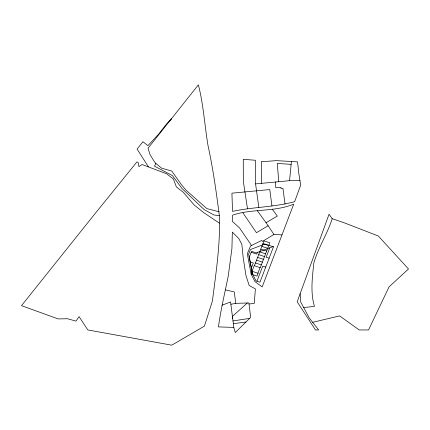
<?xml version="1.0" encoding="UTF-8"?>
<svg xmlns="http://www.w3.org/2000/svg" width="430" height="430" viewBox="0 0 430 430"><rect width="100%" height="100%" fill="white"/><g stroke="black" fill="none" stroke-linecap="round" stroke-linejoin="round"><path stroke-width="0.64" d="M258.855 207.486L255.576 183.911L289.562 180.675L291.411 161.481L297.555 161.9L298.802 173.462L300.71 185.083L294.641 201.675C274.361 207.26 253.033 206.916 232.523 211.372L231.926 193.177L269.76 189.56L271.943 205.905M233.796 327.397L218.451 326.908C220.762 309.664 224.906 292.755 228.292 275.775L231.921 248.486L232.334 232.114L238.736 238.446L241.837 244.321L243.246 258.107L245.998 275.705L249.185 285.488L255.388 288.89L254.27 303.44L249.024 303.988L248.879 302.951L235.769 303.338L230.878 304.289L233.796 327.397L235.269 332.557L250.271 317.759L250.615 316.867L249.024 303.988M300.145 293.701L297.211 301.817L315.507 329.993L318.657 329.971L309.229 317.926L300.667 301.914L300.145 293.701L329.052 214.226L332.207 218.693L344.124 222.767L378.335 236.016L408.5 268.981L389.042 286.885L368.553 329.96L359.217 329.944L339.625 315.916L312.728 322.296M257.914 273.238L260.069 267.637M256.941 281.204L262.735 266.116L265.713 267.111M269.75 247.857L266.154 257.221L269.121 258.204M251.394 267.933L253.324 262.966L250.26 261.945M257.409 252.458L256.764 254.114L251.195 252.27M252.211 271.308L251.125 274.109L255.022 281.677L262.182 286.912L293.706 204.137C274.254 212.237 252.496 208.448 232.646 215.124L232.232 221.278L239.483 227.852L251.534 245.471M254.377 265.724L263.988 240.929L269.83 242.832L260.263 267.702L254.189 265.665L252.023 271.244L258.107 273.303L257.027 276.114L251.125 274.109L247.298 253.786L250.577 245.944L261.725 240.424L262.429 241.423L273.958 234.447L281.989 234.904M332.207 218.693C327.321 234.054 318.195 247.68 313.803 263.138C312.336 277.495 310.256 292.303 314.443 306.386L303.757 307.541M219.348 215.634C216.311 192.264 213.092 168.856 208.061 145.818C204.632 125.517 203.53 104.802 198.38 84.823L148.065 148.189L149.919 154.37L154.499 161.927L155.805 163.362L154.499 166.19L172.355 175.548L181.928 188.421L204.159 209.614L213.979 215.005L219.348 215.634C220.499 244.224 215.957 272.566 212.452 300.855L204.433 326.107L171.769 345.177L87.817 329.934L79.045 316.609L76.035 321.135L67.526 318.738L58.157 318.92L21.5 305.66L94.67 214.108L136.976 161.874L138.207 162.486L138.917 166.614L142.029 164.523L166.539 173.731L173.371 178.998L176.381 186.9L183.191 192.178L194.156 204.965L203.89 212.748L219.397 223.116M169.415 121.303L171.737 118.363L166.512 124.001L158.562 134.262L147.893 145.652L142.948 141.739L137.062 149.086L148.436 166.845M247.309 302.994L232.458 316.378L232.748 318.565M273.958 234.447L268.11 225.755L256.457 232.711L242.869 212.812M257.258 210.609L266.036 222.729L277.329 216.064L272.319 209.254M272.942 246.632L256.275 252.894L251.561 251.335L249.33 257.027L252.582 274.211M221.987 305.214L230.62 301.957L230.878 304.289M233.022 320.936L249.647 318.372M233.399 323.683L245.949 322.016M289.562 180.675L299.882 180.546M291.131 164.378L277.269 163.416L278.769 181.702M291.411 161.481L276.227 160.648L263.096 161.621L261.505 161.336L261.628 183.336M219.139 211.775L206.884 208.62L186.018 190.151L181.352 184.604L171.812 171.075L161.61 168.178L155.805 163.362M225.589 289.906L234.269 291.916L235.769 303.338M262.934 243.659L268.782 245.568M261.87 246.395L267.723 248.309M260.811 249.137L266.664 251.061M259.741 251.883L265.606 253.818M258.677 254.641L264.541 256.581M257.602 257.403L263.477 259.349M256.533 260.171L262.407 262.128M255.452 262.945L261.338 264.912M266.036 222.729L268.11 225.755M247.486 208.695L243.326 181.304L243.267 159.326L255.49 160.261L255.576 183.911M285.042 204.121L282.945 188.351L280.994 188.528L280.93 187.34L275.743 187.593L275.479 182.019M273.485 246.809L259.935 282.225L256.027 280.892L252.329 273.722L248.631 254.168L250.437 249.561L264.885 244.003L273.485 246.809"/></g></svg>
